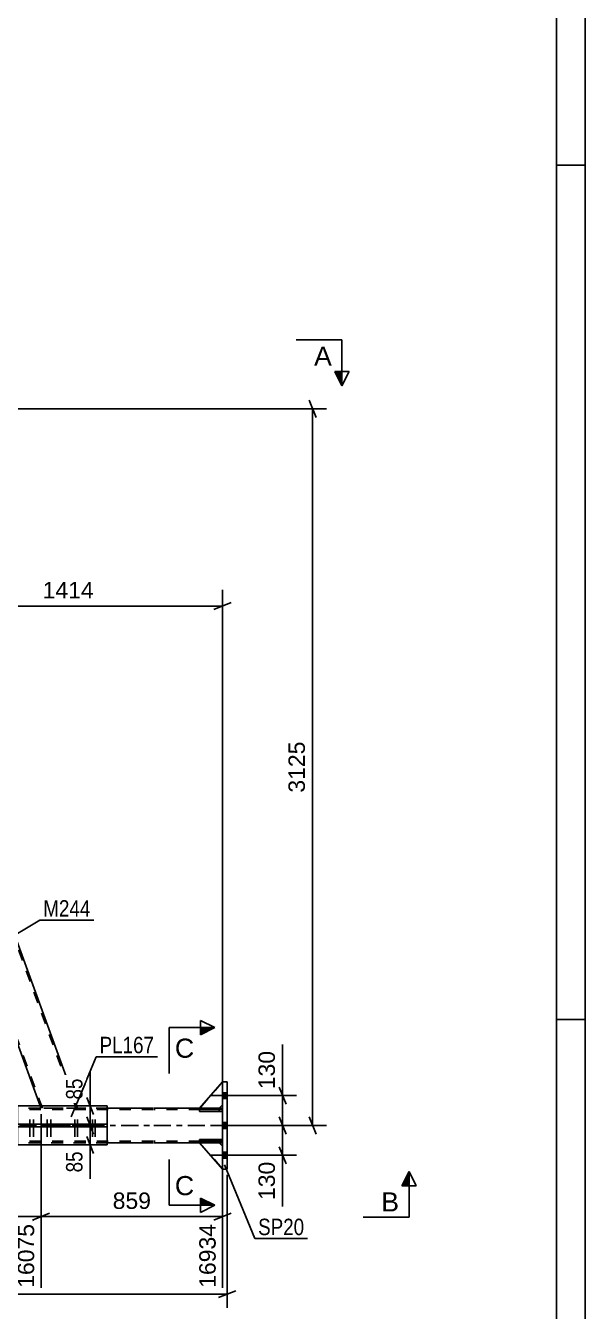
# Model space of a CAD drawing. Header units: millimetres. Extents: x -73 to 768, y -405 to 189.
# Drawn here: x 670.1 to 767.6, y -157.4 to 66.8 of the extents above; entities that cross this region are included whole.
import ezdxf

# ---------------------------------------------------------------- set-up
doc = ezdxf.new("R2010")
doc.units = ezdxf.units.MM
doc.linetypes.add('DXK_LINE_DOT2', pattern=[3.9198, 1.9599, -1.9599])
doc.linetypes.add('DXK_LINE_DOT3', pattern=[5.9187, 2.979, -0.9799, 0.9799, -0.9799])
doc.styles.add('Arial', font='ARIAL.TTF', dxfattribs={"height": 0.2})
doc.styles.add('Arial Narrow', font='ARIALN.TTF', dxfattribs={"height": 0.2})

# ---------------------------------------------------------------- blocks, each defined once
blk = doc.blocks.new('Unknown-122572935-1115')
at = {"color": 5, "linetype": 'Continuous'}
for p, q in [((767.65, -404.5), (767.65, 189.5)), ((762.65, -399.5), (762.65, 184.5)), ((767.65, 42.5), (762.65, 42.5)), ((767.65, -106.5), (762.65, -106.5))]:
    blk.add_line(p, q, dxfattribs=at)
blk = doc.blocks.new('Part-122572935-3770 - 3735')
at = {"color": 2, "linetype": 'Continuous'}
for p, q in [((704.4, -117.4), (700.4, -122)), ((700.4, -122), (703.8, -122)), ((703.8, -122), (704.4, -121.4))]:
    blk.add_line(p, q, dxfattribs=at)
at = {"color": 7, "linetype": 'DXK_LINE_DOT2'}
blk.add_line((704.4, -121.4), (704.4, -117.4), dxfattribs=at)
blk = doc.blocks.new('Part-122572935-3771 - 3735')
at = {"color": 7, "linetype": 'DXK_LINE_DOT2'}
for p, q in [((704.4, -127.44), (700.4, -127.44)), ((700.4, -127.44), (700.4, -127.76)), ((700.4, -127.76), (704.4, -127.76)), ((703.8, -127.76), (703.8, -127.44)), ((704.4, -127.76), (704.4, -127.44))]:
    blk.add_line(p, q, dxfattribs=at)
blk = doc.blocks.new('Part-122572935-3772 - 3735')
at = {"color": 7, "linetype": 'DXK_LINE_DOT2'}
for p, q in [((704.4, -122.24), (700.4, -122.24)), ((700.4, -122.24), (700.4, -122.56)), ((700.4, -122.56), (704.4, -122.56)), ((703.8, -122.56), (703.8, -122.24)), ((704.4, -122.56), (704.4, -122.24))]:
    blk.add_line(p, q, dxfattribs=at)
blk = doc.blocks.new('Part-122572935-3837 - 3735')
at = {"color": 7, "linetype": 'DXK_LINE_DOT2'}
for p, q in [((704.4, -117.4), (700.4, -122)), ((704.4, -121.4), (704.4, -117.4)), ((700.4, -122), (703.8, -122)), ((703.8, -122), (704.4, -121.4))]:
    blk.add_line(p, q, dxfattribs=at)
blk = doc.blocks.new('Part-122572935-3802 - 3735')
at = {"color": 2, "linetype": 'Continuous'}
for p, q in [((700.4, -128), (703.8, -128)), ((704.4, -132.6), (700.4, -128)), ((703.8, -128), (704.4, -128.6))]:
    blk.add_line(p, q, dxfattribs=at)
at = {"color": 7, "linetype": 'DXK_LINE_DOT2'}
blk.add_line((704.4, -132.6), (704.4, -128.6), dxfattribs=at)
blk = doc.blocks.new('Part-122572935-3803 - 3735')
at = {"color": 7, "linetype": 'DXK_LINE_DOT2'}
for p, q in [((703.8, -128), (700.4, -128)), ((700.4, -128), (704.4, -132.6)), ((704.4, -128.6), (703.8, -128)), ((704.4, -132.6), (704.4, -128.6))]:
    blk.add_line(p, q, dxfattribs=at)
blk = doc.blocks.new('Part-122572935-3804 - 3735')
at = {"color": 2, "linetype": 'Continuous'}
for p, q in [((700.4, -127.44), (704.4, -127.44)), ((700.4, -127.76), (700.4, -127.44)), ((704.4, -127.76), (700.4, -127.76)), ((704.4, -127.44), (704.4, -127.76))]:
    blk.add_line(p, q, dxfattribs=at)
at = {"color": 7, "linetype": 'DXK_LINE_DOT2'}
blk.add_line((703.8, -127.76), (703.8, -127.44), dxfattribs=at)
blk = doc.blocks.new('Part-122572935-3805 - 3735')
at = {"color": 2, "linetype": 'Continuous'}
for p, q in [((700.4, -122.24), (704.4, -122.24)), ((700.4, -122.56), (700.4, -122.24)), ((704.4, -122.56), (700.4, -122.56)), ((704.4, -122.24), (704.4, -122.56))]:
    blk.add_line(p, q, dxfattribs=at)
at = {"color": 7, "linetype": 'DXK_LINE_DOT2'}
blk.add_line((703.8, -122.56), (703.8, -122.24), dxfattribs=at)
blk = doc.blocks.new('Part-122572935-3814 - 3735')
at = {"color": 2, "linetype": 'Continuous'}
for p, q in [((704.4, -132.6), (704.4, -117.4)), ((704.4, -117.4), (705.2, -117.4)), ((705.2, -117.4), (705.2, -132.6)), ((705.2, -132.6), (704.4, -132.6))]:
    blk.add_line(p, q, dxfattribs=at)
blk = doc.blocks.new('Part-122572935-3925 - 3735')
at = {"color": 2, "linetype": 'Continuous'}
for p, q in [((668.65, -124.76), (684.3, -124.76)), ((668.65, -124.76), (668.65, -125.24)), ((668.65, -125.24), (684.3, -125.24)), ((675.36, -125.24), (675.36, -124.76)), ((677.73, -124.76), (677.73, -125.24)), ((684.3, -124.76), (684.3, -125.24))]:
    blk.add_line(p, q, dxfattribs=at)
blk = doc.blocks.new('Part-122572935-4357 - 3735')
at = {"color": 7, "linetype": 'DXK_LINE_DOT2'}
for p, q in [((635.82, -3), (629.44, -3)), ((629.58, -3.4), (629.44, -3)), ((673, -122), (629.69, -3)), ((678.88, -122), (635.57, -3)), ((635.97, -3.4), (635.82, -3)), ((672.75, -122), (672.6, -121.6)), ((679.13, -122), (672.75, -122)), ((679.13, -122), (678.99, -121.6))]:
    blk.add_line(p, q, dxfattribs=at)
at = {"color": 2, "linetype": 'Continuous'}
for p, q in [((672.6, -121.6), (629.58, -3.4)), ((678.99, -121.6), (635.97, -3.4))]:
    blk.add_line(p, q, dxfattribs=at)
blk = doc.blocks.new('Bolt-122572935-4050 - 3735')
at = {"linetype": 'Continuous'}
for points in [[(705.2, -120.32), (705.2, -119.28), (704.4, -119.28), (704.4, -120.32)], [(705.2, -120.32), (705.2, -119.28), (704.4, -119.28), (704.4, -120.32)], [(705.2, -120.32), (705.2, -119.28), (704.4, -119.28), (704.4, -120.32)], [(705.2, -125.52), (705.2, -124.48), (704.4, -124.48), (704.4, -125.52)], [(705.2, -125.52), (705.2, -124.48), (704.4, -124.48), (704.4, -125.52)], [(705.2, -130.72), (705.2, -129.68), (704.4, -129.68), (704.4, -130.72)], [(705.2, -130.72), (705.2, -129.68), (704.4, -129.68), (704.4, -130.72)], [(705.2, -130.72), (705.2, -129.68), (704.4, -129.68), (704.4, -130.72)]]:
    blk.add_hatch(color=1, dxfattribs=at).paths.add_polyline_path(points)
at = {"color": 1, "linetype": 'Continuous'}
for p, q in [((706.6, -119.8), (702.4, -119.8)), ((706.6, -119.8), (702.4, -119.8)), ((706.6, -119.8), (702.4, -119.8)), ((705.2, -119.28), (704.4, -119.28)), ((705.2, -119.28), (704.4, -119.28)), ((705.2, -119.28), (704.4, -119.28)), ((705.2, -120.32), (704.4, -120.32)), ((705.2, -120.32), (704.4, -120.32)), ((705.2, -120.32), (704.4, -120.32)), ((706.6, -125), (702.4, -125)), ((706.6, -125), (702.4, -125)), ((705.2, -124.48), (704.4, -124.48)), ((705.2, -124.48), (704.4, -124.48)), ((705.2, -125.52), (704.4, -125.52)), ((705.2, -125.52), (704.4, -125.52)), ((705.2, -129.68), (704.4, -129.68)), ((705.2, -129.68), (704.4, -129.68)), ((705.2, -129.68), (704.4, -129.68)), ((706.6, -130.2), (702.4, -130.2)), ((706.6, -130.2), (702.4, -130.2)), ((706.6, -130.2), (702.4, -130.2)), ((705.2, -130.72), (704.4, -130.72)), ((705.2, -130.72), (704.4, -130.72)), ((705.2, -130.72), (704.4, -130.72))]:
    blk.add_line(p, q, dxfattribs=at)
blk = doc.blocks.new('Bolt-122572935-4134 - 3735')
at = {"linetype": 'Continuous'}
for points in [[(679.01, -124.76), (678.29, -124.76), (678.29, -125.24), (679.01, -125.24)], [(679.47, -124.76), (678.75, -124.76), (678.75, -125.24), (679.47, -125.24)], [(682.1, -124.76), (681.38, -124.76), (681.38, -125.24), (682.1, -125.24)], [(682.56, -124.76), (681.84, -124.76), (681.84, -125.24), (682.56, -125.24)]]:
    blk.add_hatch(color=1, dxfattribs=at).paths.add_polyline_path(points)
at = {"color": 1, "linetype": 'Continuous'}
for p, q in [((678.29, -124.76), (678.29, -125.24)), ((678.65, -123.96), (678.65, -126.96)), ((678.75, -124.76), (678.75, -125.24)), ((679.01, -124.76), (679.01, -125.24)), ((679.11, -123.96), (679.11, -126.96)), ((679.47, -124.76), (679.47, -125.24)), ((681.38, -124.76), (681.38, -125.24)), ((681.74, -123.96), (681.74, -126.96)), ((681.84, -124.76), (681.84, -125.24)), ((682.1, -124.76), (682.1, -125.24)), ((682.2, -123.96), (682.2, -126.96)), ((682.56, -124.76), (682.56, -125.24))]:
    blk.add_line(p, q, dxfattribs=at)
blk = doc.blocks.new('Bolt-122572935-4135 - 3735')
at = {"linetype": 'Continuous'}
for points in [[(671.17, -124.76), (670.45, -124.76), (670.45, -125.24), (671.17, -125.24)], [(671.77, -124.76), (671.05, -124.76), (671.05, -125.24), (671.77, -125.24)], [(674.19, -124.76), (673.47, -124.76), (673.47, -125.24), (674.19, -125.24)], [(674.79, -124.76), (674.07, -124.76), (674.07, -125.24), (674.79, -125.24)]]:
    blk.add_hatch(color=1, dxfattribs=at).paths.add_polyline_path(points)
at = {"color": 1, "linetype": 'Continuous'}
for p, q in [((670.45, -124.76), (670.45, -125.24)), ((670.81, -123.96), (670.81, -126.96)), ((671.05, -124.76), (671.05, -125.24)), ((671.17, -124.76), (671.17, -125.24)), ((671.41, -123.96), (671.41, -126.96)), ((671.77, -124.76), (671.77, -125.24)), ((673.47, -124.76), (673.47, -125.24)), ((673.83, -123.96), (673.83, -126.96)), ((674.07, -124.76), (674.07, -125.24)), ((674.19, -124.76), (674.19, -125.24)), ((674.43, -123.96), (674.43, -126.96)), ((674.79, -124.76), (674.79, -125.24))]:
    blk.add_line(p, q, dxfattribs=at)
blk = doc.blocks.new('Part-122572935-4140 - 3735')
at = {"color": 2, "linetype": 'Continuous'}
for p, q in [((684.3, -121.6), (668.65, -121.6)), ((668.65, -124.76), (668.65, -121.6)), ((684.3, -124.76), (684.3, -121.6)), ((668.65, -128.4), (668.65, -125.24)), ((684.3, -128.4), (684.3, -125.24)), ((684.3, -128.4), (668.65, -128.4))]:
    blk.add_line(p, q, dxfattribs=at)
at = {"color": 7, "linetype": 'DXK_LINE_DOT2'}
for p, q in [((668.65, -125.24), (668.65, -124.76)), ((684.3, -125.24), (684.3, -124.76))]:
    blk.add_line(p, q, dxfattribs=at)
blk = doc.blocks.new('Part-122572935-4212 - 3735')
at = {"color": 7, "linetype": 'DXK_LINE_DOT2'}
for p, q in [((692.3, -122.24), (29.76, -122.24)), ((692.3, -122), (73.17, -122)), ((684.3, -122), (668.65, -122)), ((703.8, -122), (692.4, -122)), ((704.4, -122.24), (692.4, -122.24)), ((703.8, -122), (700.4, -122)), ((704.4, -128), (704.4, -122)), ((692.3, -127.76), (29.76, -127.76)), ((704.4, -127.76), (692.4, -127.76)), ((692.3, -128), (73.17, -128)), ((684.3, -128), (668.65, -128)), ((703.8, -128), (692.4, -128)), ((703.8, -128), (700.4, -128))]:
    blk.add_line(p, q, dxfattribs=at)
at = {"color": 2, "linetype": 'Continuous'}
for p, q in [((692.3, -122), (684.3, -122)), ((700.4, -122), (692.4, -122)), ((704.4, -122), (703.8, -122)), ((692.3, -128), (684.3, -128)), ((700.4, -128), (692.4, -128)), ((704.4, -128), (703.8, -128))]:
    blk.add_line(p, q, dxfattribs=at)
at = {"color": 7, "linetype": 'DXK_LINE_DOT3'}
for p, q in [((29.76, -125), (692.3, -125)), ((692.4, -125), (704.4, -125))]:
    blk.add_line(p, q, dxfattribs=at)
blk = doc.blocks.new('StraightDimension-122572935-5083 - 3735')
at = {"color": 7, "linetype": 'Continuous'}
for p, q in [((705.2, -133.6), (705.2, -156.81)), ((-0.64, -154.41), (705.2, -154.41)), ((703.7, -155.01), (706.7, -153.81))]:
    blk.add_line(p, q, dxfattribs=at)
blk = doc.blocks.new('StraightDimension-122572935-4636 - 3735')
at = {"color": 7, "linetype": 'Continuous'}
for p, q in [((594.95, -123), (594.95, -153.31)), ((672.75, -123), (672.75, -153.31)), ((596.45, -140.3), (593.45, -141.5)), ((594.95, -140.9), (672.75, -140.9)), ((671.25, -141.5), (674.25, -140.3))]:
    blk.add_line(p, q, dxfattribs=at)
at = {"color": 0}
blk.add_wipeout([(638.9, -140.15), (638.9, -135.95), (628.8, -135.95), (628.8, -140.15)], dxfattribs=at)
at = {"color": 0, "linetype": 'Continuous'}
blk.add_wipeout([(672.15, -141.6), (667.95, -141.6), (667.95, -153.91), (672.15, -153.91)], dxfattribs=at)
at = {"color": 3, "style": 'Arial'}
blk.add_text('1945', height=2.865, dxfattribs=at).set_placement((629.4, -139.55))
at = {"color": 3, "linetype": 'Continuous', "style": 'Arial'}
blk.add_text('16075', height=2.865, rotation=90.0002, dxfattribs=at).set_placement((671.55, -153.31))
blk = doc.blocks.new('StraightDimension-122572935-4624 - 3735')
at = {"color": 7, "linetype": 'Continuous'}
for p, q in [((672.75, -123), (672.75, -153.31)), ((704.4, -129), (704.4, -153.31)), ((674.25, -140.3), (671.25, -141.5)), ((672.75, -140.9), (704.4, -140.9)), ((702.9, -141.5), (705.9, -140.3))]:
    blk.add_line(p, q, dxfattribs=at)
at = {"color": 0}
blk.add_wipeout([(692.51, -140.15), (692.51, -135.95), (684.64, -135.95), (684.64, -140.15)], dxfattribs=at)
at = {"color": 0, "linetype": 'Continuous'}
blk.add_wipeout([(703.8, -141.6), (699.6, -141.6), (699.6, -153.91), (703.8, -153.91)], dxfattribs=at)
at = {"color": 3, "style": 'Arial'}
blk.add_text('859', height=2.865, dxfattribs=at).set_placement((685.24, -139.55))
at = {"color": 3, "linetype": 'Continuous', "style": 'Arial'}
blk.add_text('16934', height=2.865, rotation=90.0002, dxfattribs=at).set_placement((703.2, -153.31))
blk = doc.blocks.new('StraightDimension-122572935-4988 - 3735')
at = {"color": 7, "linetype": 'Continuous'}
for p, q in [((652.35, 0), (722.51, 0)), ((720.71, -1.5), (719.51, 1.5)), ((720.11, -125), (720.11, 0)), ((706.2, -125), (722.51, -125)), ((719.51, -123.5), (720.71, -126.5))]:
    blk.add_line(p, q, dxfattribs=at)
at = {"color": 0}
blk.add_wipeout([(719.36, -57.45), (715.16, -57.45), (715.16, -67.55), (719.36, -67.55)], dxfattribs=at)
at = {"color": 3, "style": 'Arial'}
blk.add_text('3125', height=2.865, rotation=90.0002, dxfattribs=at).set_placement((718.76, -66.95))
blk = doc.blocks.new('StraightDimension-122572935-5732 - 3735')
at = {"color": 7, "linetype": 'Continuous'}
for p, q in [((650.55, -4), (650.55, -36.81)), ((704.4, -121), (704.4, -31.56)), ((652.05, -33.81), (649.05, -35.01)), ((650.55, -34.41), (704.4, -34.41)), ((702.9, -35.01), (705.9, -33.81))]:
    blk.add_line(p, q, dxfattribs=at)
at = {"color": 0}
blk.add_wipeout([(682.52, -33.66), (682.52, -29.46), (672.43, -29.46), (672.43, -33.66)], dxfattribs=at)
at = {"color": 3, "style": 'Arial'}
blk.add_text('1414', height=2.865, dxfattribs=at).set_placement((673.03, -33.06))
blk = doc.blocks.new('StraightDimension-122572935-5029 - 3735')
at = {"color": 7, "linetype": 'Continuous'}
for p, q in [((706.2, -125), (717.28, -125)), ((714.28, -123.5), (715.48, -126.5)), ((714.88, -130.2), (714.88, -125)), ((715.48, -131.7), (714.28, -128.7)), ((706.2, -130.2), (717.28, -130.2))]:
    blk.add_line(p, q, dxfattribs=at)
at = {"color": 0}
blk.add_wipeout([(714.13, -130.73), (709.93, -130.73), (709.93, -138.6), (714.13, -138.6)], dxfattribs=at)
at = {"color": 7, "linetype": 'Continuous'}
blk.add_line((714.88, -130.2), (714.88, -139.12), dxfattribs=at)
blk.add_line((714.88, -130.2), (714.88, -139.12), dxfattribs=at)
at = {"color": 3, "style": 'Arial'}
blk.add_text('130', height=2.865, rotation=90.0002, dxfattribs=at).set_placement((713.53, -138))
blk = doc.blocks.new('StraightDimension-122572935-21211 - 3735')
at = {"color": 7, "linetype": 'Continuous'}
for p, q in [((680.72, -120.1), (681.92, -123.1)), ((677.47, -121.6), (683.72, -121.6)), ((681.32, -125), (681.32, -121.6)), ((683.5, -125), (678.47, -125)), ((681.92, -126.5), (680.72, -123.5))]:
    blk.add_line(p, q, dxfattribs=at)
at = {"color": 0}
blk.add_wipeout([(680.57, -116.21), (676.37, -116.21), (676.37, -121.07), (680.57, -121.07)], dxfattribs=at)
at = {"color": 7, "linetype": 'Continuous'}
blk.add_line((681.32, -121.6), (681.32, -115.69), dxfattribs=at)
blk.add_line((681.32, -121.6), (681.32, -115.69), dxfattribs=at)
at = {"color": 3, "style": 'Arial Narrow'}
blk.add_text('85', height=2.863, rotation=90.0002, dxfattribs=at).set_placement((679.97, -120.47))
blk = doc.blocks.new('StraightDimension-122572935-5021 - 3735')
at = {"color": 7, "linetype": 'Continuous'}
for p, q in [((714.28, -118.3), (715.48, -121.3)), ((706.2, -119.8), (717.28, -119.8)), ((714.88, -125), (714.88, -119.8)), ((706.2, -125), (717.28, -125)), ((715.48, -126.5), (714.28, -123.5))]:
    blk.add_line(p, q, dxfattribs=at)
at = {"color": 0}
blk.add_wipeout([(714.13, -111.4), (709.93, -111.4), (709.93, -119.28), (714.13, -119.28)], dxfattribs=at)
at = {"color": 7, "linetype": 'Continuous'}
blk.add_line((714.88, -119.8), (714.88, -110.88), dxfattribs=at)
blk.add_line((714.88, -119.8), (714.88, -110.88), dxfattribs=at)
at = {"color": 3, "style": 'Arial'}
blk.add_text('130', height=2.865, rotation=90.0002, dxfattribs=at).set_placement((713.53, -118.68))
blk = doc.blocks.new('StraightDimension-122572935-21209 - 3735')
at = {"color": 7, "linetype": 'Continuous'}
for p, q in [((683.5, -125), (678.47, -125)), ((680.72, -123.5), (681.92, -126.5)), ((681.32, -128.4), (681.32, -125)), ((681.92, -129.9), (680.72, -126.9)), ((677.47, -128.4), (683.72, -128.4))]:
    blk.add_line(p, q, dxfattribs=at)
at = {"color": 0}
blk.add_wipeout([(680.57, -128.92), (676.37, -128.92), (676.37, -133.78), (680.57, -133.78)], dxfattribs=at)
at = {"color": 7, "linetype": 'Continuous'}
blk.add_line((681.32, -128.4), (681.32, -134.3), dxfattribs=at)
blk.add_line((681.32, -128.4), (681.32, -134.3), dxfattribs=at)
at = {"color": 3, "style": 'Arial Narrow'}
blk.add_text('85', height=2.863, rotation=90.0002, dxfattribs=at).set_placement((679.97, -133.18))
blk = doc.blocks.new('Mark-122572935-3810 - 3735')
at = {"color": 0}
blk.add_wipeout([(718.64, -144.12), (718.64, -141.12), (710.6, -141.12), (710.6, -144.12)], dxfattribs=at)
blk.add_wipeout([(718.64, -144.12), (718.64, -141.12), (710.6, -141.12), (710.6, -144.12)], dxfattribs=at)
at = {"color": 30, "linetype": 'Continuous'}
for p, q in [((704.73, -131.85), (710, -144.72)), ((710, -144.72), (719.24, -144.72))]:
    blk.add_line(p, q, dxfattribs=at)
at = {"color": 3, "style": 'Arial Narrow'}
blk.add_text('SP20', height=2.863, dxfattribs=at).set_placement((710.6, -144.12))
blk = doc.blocks.new('SectionMark-122572935-5812 - 3735')
at = {"linetype": 'Continuous'}
for points in [[(700.58, -109.19), (700.58, -107.94), (703.08, -107.94)], [(700.58, -138.91), (700.58, -137.66), (703.08, -138.91)]]:
    blk.add_hatch(color=6, dxfattribs=at).paths.add_polyline_path(points)
at = {"color": 6, "linetype": 'Continuous'}
for p, q in [((700.58, -109.19), (700.58, -106.69)), ((700.58, -106.69), (703.08, -107.94)), ((695.08, -107.94), (703.08, -107.94)), ((703.08, -107.94), (700.58, -109.19)), ((695.08, -138.91), (703.08, -138.91)), ((703.08, -138.91), (700.58, -137.66)), ((700.58, -137.66), (700.58, -140.16)), ((703.08, -138.91), (700.58, -140.16))]:
    blk.add_line(p, q, dxfattribs=at)
at = {"color": 0, "linetype": 'Continuous'}
for points in [[(699.45, -113.19), (699.45, -109.69), (696.08, -109.69), (696.08, -113.19)], [(699.45, -137.16), (699.45, -133.66), (696.08, -133.66), (696.08, -137.16)]]:
    blk.add_wipeout(points, dxfattribs=at)
at = {"color": 6, "linetype": 'Continuous'}
for p, q in [((695.08, -107.94), (695.08, -115.94)), ((695.08, -138.91), (695.08, -130.91))]:
    blk.add_line(p, q, dxfattribs=at)
at = {"color": 3, "linetype": 'Continuous', "style": 'Arial'}
for p in [(696.08, -113.19), (696.08, -137.16)]:
    blk.add_text('C', height=3.34, dxfattribs=at).set_placement(p)
blk = doc.blocks.new('Mark-122572935-4136 - 3735')
at = {"color": 0}
blk.add_wipeout([(692.46, -112.4), (692.46, -109.4), (682.96, -109.4), (682.96, -112.4)], dxfattribs=at)
blk.add_wipeout([(692.46, -112.4), (692.46, -109.4), (682.96, -109.4), (682.96, -112.4)], dxfattribs=at)
at = {"color": 30, "linetype": 'Continuous'}
for p, q in [((678.03, -123.49), (682.36, -113)), ((682.36, -113), (693.06, -113))]:
    blk.add_line(p, q, dxfattribs=at)
at = {"color": 3, "style": 'Arial Narrow'}
blk.add_text('PL167', height=2.863, dxfattribs=at).set_placement((682.96, -112.4))
blk = doc.blocks.new('Mark-122572935-4353 - 3735')
at = {"color": 0}
blk.add_wipeout([(681.36, -88.57), (681.36, -85.57), (673.14, -85.57), (673.14, -88.57)], dxfattribs=at)
blk.add_wipeout([(681.36, -88.57), (681.36, -85.57), (673.14, -85.57), (673.14, -88.57)], dxfattribs=at)
at = {"color": 30, "linetype": 'Continuous'}
for p, q in [((665.72, -93.28), (672.54, -89.17)), ((672.54, -89.17), (681.96, -89.17))]:
    blk.add_line(p, q, dxfattribs=at)
at = {"color": 3, "style": 'Arial Narrow'}
blk.add_text('M244', height=2.863, dxfattribs=at).set_placement((673.14, -88.57))
blk = doc.blocks.new('SectionMark-122572935-5806 - 3735')
at = {"color": 6, "linetype": 'Continuous'}
for p, q in [((736.92, -141), (736.92, -133)), ((736.92, -133), (738.17, -135.5))]:
    blk.add_line(p, q, dxfattribs=at)
at = {"color": 0, "linetype": 'Continuous'}
blk.add_wipeout([(735.17, -140), (735.17, -136.5), (732.06, -136.5), (732.06, -140)], dxfattribs=at)
at = {"linetype": 'Continuous'}
blk.add_hatch(color=6, dxfattribs=at).paths.add_polyline_path([(736.92, -135.5), (735.67, -135.5), (736.92, -133)])
at = {"color": 6, "linetype": 'Continuous'}
for p, q in [((736.92, -133), (735.67, -135.5)), ((735.67, -135.5), (738.17, -135.5)), ((736.92, -141), (728.92, -141))]:
    blk.add_line(p, q, dxfattribs=at)
at = {"color": 3, "linetype": 'Continuous', "style": 'Arial'}
blk.add_text('B', height=3.34, dxfattribs=at).set_placement((732.06, -140))
blk = doc.blocks.new('SectionMark-122572935-5808 - 3735')
at = {"color": 6, "linetype": 'Continuous'}
for p in [(725.21, 12), (726.46, 6.5)]:
    blk.add_line(p, (725.21, 4), dxfattribs=at)
at = {"color": 0, "linetype": 'Continuous'}
blk.add_wipeout([(723.46, 7.5), (723.46, 11), (720.35, 11), (720.35, 7.5)], dxfattribs=at)
at = {"linetype": 'Continuous'}
blk.add_hatch(color=6, dxfattribs=at).paths.add_polyline_path([(723.96, 6.5), (725.21, 6.5), (725.21, 4)])
at = {"color": 6, "linetype": 'Continuous'}
for p, q in [((725.21, 12), (717.21, 12)), ((723.96, 6.5), (726.46, 6.5)), ((725.21, 4), (723.96, 6.5))]:
    blk.add_line(p, q, dxfattribs=at)
at = {"color": 3, "linetype": 'Continuous', "style": 'Arial'}
blk.add_text('A', height=3.34, dxfattribs=at).set_placement((720.35, 7.5))

msp = doc.modelspace()

# ---------------------------------------------------------------- block references
for name in ['Unknown-122572935-1115', 'Part-122572935-4357 - 3735', 'Part-122572935-3770 - 3735', 'Part-122572935-3837 - 3735', 'Part-122572935-3814 - 3735', 'Bolt-122572935-4050 - 3735', 'Part-122572935-4212 - 3735', 'Part-122572935-4140 - 3735', 'Part-122572935-3772 - 3735', 'Part-122572935-3805 - 3735', 'Part-122572935-3925 - 3735', 'Bolt-122572935-4135 - 3735', 'Bolt-122572935-4134 - 3735', 'Part-122572935-3771 - 3735', 'Part-122572935-3804 - 3735', 'Part-122572935-3802 - 3735', 'Part-122572935-3803 - 3735']:
    msp.add_blockref(name, (0, 0))

# ---------------------------------------------------------------- next in the draw order: block references
for name in ['SectionMark-122572935-5808 - 3735', 'StraightDimension-122572935-5083 - 3735']:
    msp.add_blockref(name, (0, 0))

# ---------------------------------------------------------------- next in the draw order: block references
msp.add_blockref('StraightDimension-122572935-4636 - 3735', (0, 0))

# ---------------------------------------------------------------- next in the draw order: block references
msp.add_blockref('StraightDimension-122572935-4624 - 3735', (0, 0))

# ---------------------------------------------------------------- next in the draw order: block references
msp.add_blockref('StraightDimension-122572935-4988 - 3735', (0, 0))

# ---------------------------------------------------------------- next in the draw order: block references
for name in ['StraightDimension-122572935-5732 - 3735', 'StraightDimension-122572935-5029 - 3735']:
    msp.add_blockref(name, (0, 0))

# ---------------------------------------------------------------- next in the draw order: block references
for name in ['Mark-122572935-4353 - 3735', 'SectionMark-122572935-5812 - 3735', 'StraightDimension-122572935-5021 - 3735', 'StraightDimension-122572935-21211 - 3735', 'Mark-122572935-3810 - 3735']:
    msp.add_blockref(name, (0, 0))

# ---------------------------------------------------------------- next in the draw order: block references
msp.add_blockref('StraightDimension-122572935-21209 - 3735', (0, 0))

# ---------------------------------------------------------------- next in the draw order: block references
for name in ['Mark-122572935-4136 - 3735', 'SectionMark-122572935-5806 - 3735']:
    msp.add_blockref(name, (0, 0))

doc.saveas('drawing.dxf')
